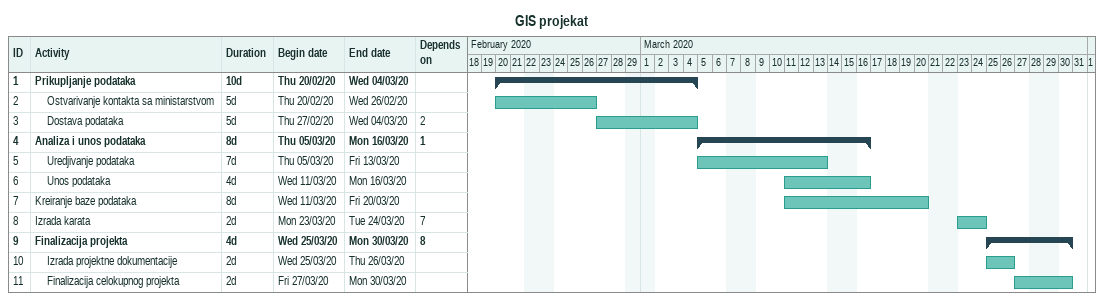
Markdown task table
GIS projekat

| ID | Level | Task | Duration | Start | Finish | Predecessors |
|---|---|---|---|---|---|---|
| 1 | 1 | **Prikupljanje podataka** | 10d | 2020-02-20 | 2020-03-04 |  |
| 2 | 2 | Ostvarivanje kontakta sa ministarstvom | 5d | 2020-02-20 | 2020-02-26 |  |
| 3 | 2 | Dostava podataka | 5d | 2020-02-27 | 2020-03-04 | 2 |
| 4 | 1 | **Analiza i unos podataka** | 8d | 2020-03-05 | 2020-03-16 | 1 |
| 5 | 2 | Uredjivanje podataka | 7d | 2020-03-05 | 2020-03-13 |  |
| 6 | 2 | Unos podataka | 4d | 2020-03-11 | 2020-03-16 |  |
| 7 | 1 | Kreiranje baze podataka | 8d | 2020-03-11 | 2020-03-20 |  |
| 8 | 1 | Izrada karata | 2d | 2020-03-23 | 2020-03-24 | 7 |
| 9 | 1 | **Finalizacija projekta** | 4d | 2020-03-25 | 2020-03-30 | 8 |
| 10 | 2 | Izrada projektne dokumentacije | 2d | 2020-03-25 | 2020-03-26 |  |
| 11 | 2 | Finalizacija celokupnog projekta | 2d | 2020-03-27 | 2020-03-30 |  |
